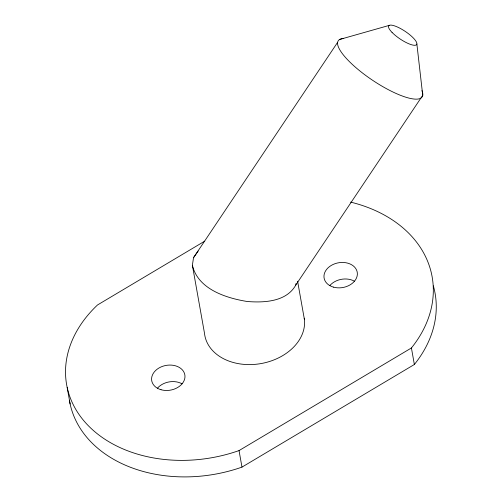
<?xml version="1.0" encoding="UTF-8"?>
<svg xmlns="http://www.w3.org/2000/svg" width="502" height="502" viewBox="0 0 502 502"><rect width="100%" height="100%" fill="white"/><g stroke="black" fill="none" stroke-linecap="round" stroke-linejoin="round"><path stroke-width="0.75" d="M304.256 318.205A50.47 37.681 -10.1 0 1 259.296 363.856A50.47 37.681 -10.1 0 1 204.49 333.228L192.385 265.282L193.521 257.695L337.614 42.344M192.385 265.282C197.901 289.102 225.837 298.025 247.16 301.489C264.19 302.869 286.441 301.84 295.791 285.048L296.017 283.53M295.791 285.048L422.734 95.33L416.873 44.025M193.521 257.695L198.139 251.044M204.76 241.129L97.52 304.965A130.294 97.288 -10.1 0 0 88.114 425.489A130.294 97.288 -10.1 0 0 239.034 450.583L411.42 347.968A136.695 102.063 -10.1 0 0 350.572 202.099M69.408 400.245A130.294 97.288 -10.1 0 0 241.977 467.111L414.363 364.496A136.695 102.063 -10.1 0 0 433.345 285.833M339.722 39.445L389.201 25.401M411.42 347.968L414.363 364.496M297.611 281.302L304.45 319.699M239.034 450.583L241.977 467.111M67.174 387.45L70.117 403.978M157.471 388.178A16.823 12.563 -10.1 0 1 182.1 383.854M329.858 285.563A16.823 12.563 -10.1 0 1 354.487 281.239M421.944 90.624A50.47 13.723 33.8 0 1 372.886 80.471A50.47 13.723 33.8 0 1 343.738 38.547M333.435 287.119A16.823 12.563 -10.1 0 0 357.324 272.9A16.823 12.563 -10.1 0 0 331.226 265.451A16.823 12.563 -10.1 0 0 333.435 287.119M161.054 389.734A16.823 12.563 -10.1 0 0 184.937 375.515A16.823 12.563 -10.1 0 0 158.845 368.066A16.823 12.563 -10.1 0 0 161.054 389.734M392.056 32.417A16.823 4.574 33.8 0 0 416.171 44.998A16.823 4.574 33.8 0 0 399.83 28.181A16.823 4.574 33.8 0 0 392.056 32.417"/></g></svg>
